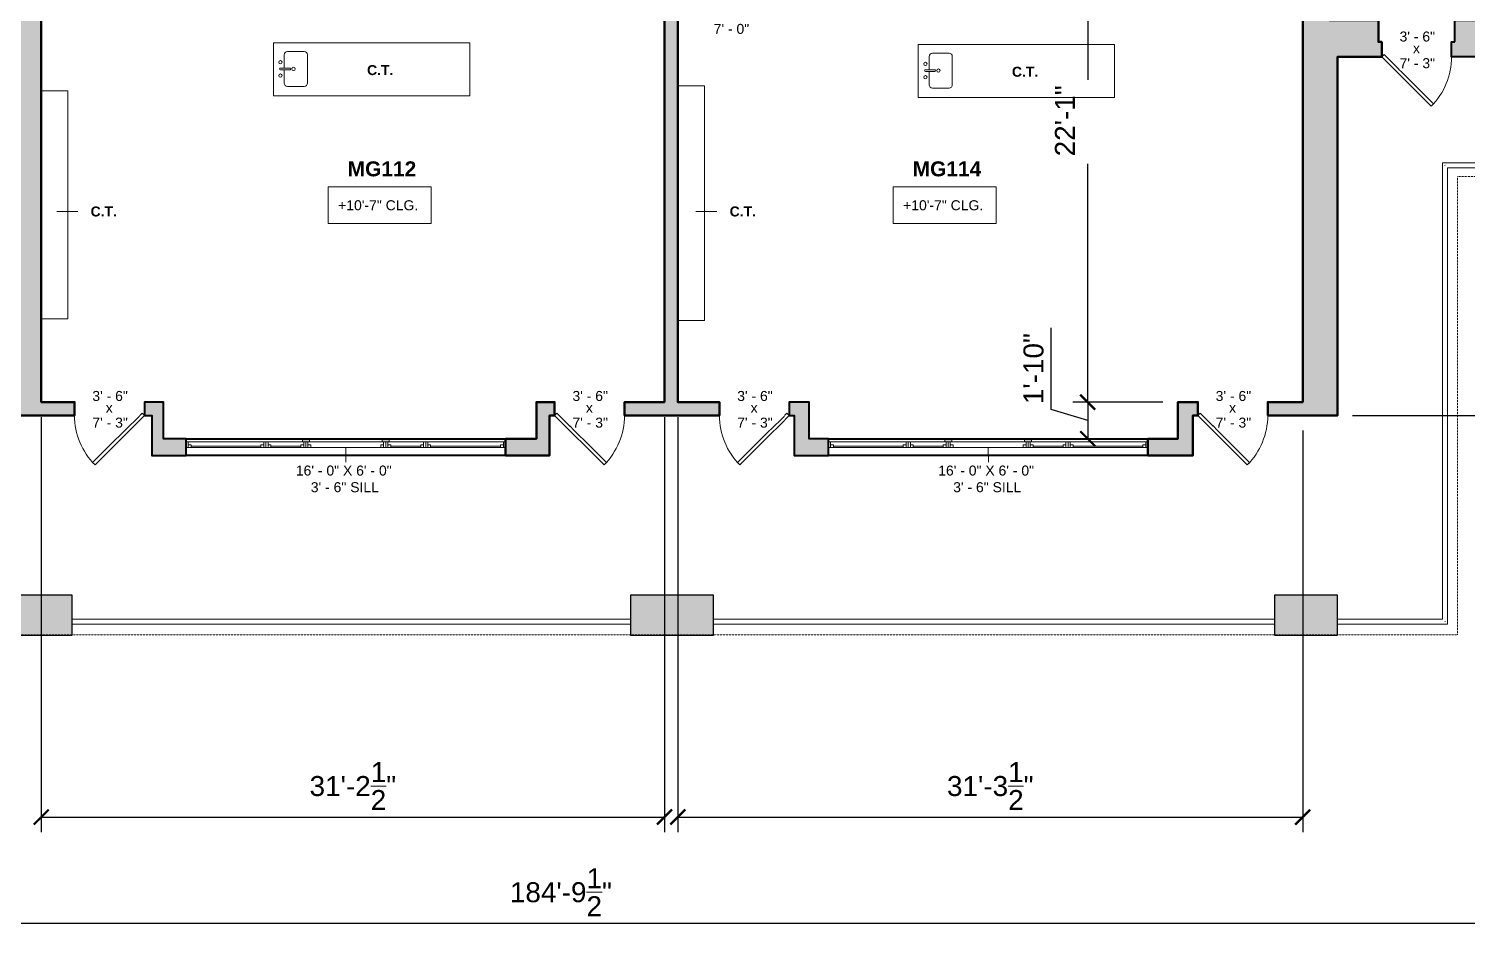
# Model space of a CAD drawing. Header units: inches. Extents: x -2078 to 106214, y -964 to 6385.
# Drawn here: x 14798 to 15662, y 3980 to 4526 of the extents above; entities that cross this region are included whole.
import ezdxf

# ---------------------------------------------------------------- set-up
doc = ezdxf.new("R2010")
doc.units = ezdxf.units.IN
doc.header["$MEASUREMENT"] = 0
doc.linetypes.add('HIDDEN2', pattern=[0.1875, 0.125, -0.0625])
for name, color, linetype, lineweight in [('A-ANNO', 2, 'Continuous', 5), ('A-ANNO-DIMS', 1, 'Continuous', 9), ('A-CASE', 4, 'Continuous', 9), ('A-COLS', 3, 'Continuous', 9), ('A-DETAIL-1', 4, 'Continuous', 40), ('A-DETL-THIN', 151, 'Continuous', 9), ('A-DOOR', 1, 'Continuous', 18), ('A-FIXT', 150, 'Continuous', 9), ('A-HIDDEN', 2, 'HIDDEN2', 18), ('A-RAILING', 4, 'Continuous', 9), ('A-WALL', 3, 'Continuous', 40), ('A-WINDOWS', 2, 'Continuous', 18)]:
    doc.layers.add(name, color=color, linetype=linetype, lineweight=lineweight)
doc.layers.add('A-HATCH', color=9, linetype='Continuous')
doc.styles.add('Arial_1', font='arial.ttf', dxfattribs={"height": 0.0625})
doc.styles.add('Arial_2', font='arial.ttf', dxfattribs={"height": 3})
doc.styles.add('Arial_B', font='arialbd.ttf', dxfattribs={"height": 4.5})
doc.styles.add('Arial_B_1', font='arialbd.ttf', dxfattribs={"height": 3})
doc.styles.add('Jay Cad', font='arial.ttf', dxfattribs={"height": 0.125})
doc.dimstyles.new('Jay Cad - DIMS', dxfattribs={"dimtxt": 0.125, "dimasz": 0.09375, "dimexe": 0.09375, "dimexo": 0.09375, "dimgap": 0.046875, "dimtad": 1, "dimdec": 1, "dimzin": 0, "dimdsep": 46, "dimlunit": 4, "dimtxsty": 'Jay Cad', "dimblk": 'ARCHTICK', "dimcen": 0.09, "dimclrd": 1, "dimclre": 1, "dimclrt": 256, "dimadec": 0, "dimazin": 0, "dimtfac": 1, "dimtdec": 1, "dimtofl": 0, "dimtmove": 1, "dimatfit": 3, "dimfxl": 1, "dimtolj": 1, "dimtzin": 0, "dimarcsym": 0})

# ---------------------------------------------------------------- blocks, each defined once
blk = doc.blocks.new('JC_DOOR_SINGLE PANEL - SINGLE DOOR-1460746-Munger Science Center _ Ahmanson Lecture Hall-2nd Floor')
at = {"layer": 'A-DOOR', "lineweight": 20}
for p, q in [((-8.7, 34.2), (-10.11, 32.78)), ((-10.11, 32.78), (19.59, 3.09)), ((21, 4.5), (-8.7, 34.2)), ((19.59, 3.09), (21, 4.5))]:
    blk.add_line(p, q, dxfattribs=at)
at = {"layer": 'A-DOOR', "lineweight": 9}
blk.add_arc((21, 4.5), 42, 135, 180, dxfattribs=at)
blk = doc.blocks.new('JC_DOOR_SINGLE PANEL - SINGLE DOOR-1467870-Munger Science Center _ Ahmanson Lecture Hall-2nd Floor')
at = {"layer": 'A-DOOR', "lineweight": 20}
for p, q in [((-8.7, 33.7), (-10.11, 32.28)), ((-10.11, 32.28), (19.59, 2.59)), ((21, 4), (-8.7, 33.7)), ((19.59, 2.59), (21, 4))]:
    blk.add_line(p, q, dxfattribs=at)
at = {"layer": 'A-DOOR', "lineweight": 9}
blk.add_arc((21, 4), 42, 135, 180, dxfattribs=at)
blk = doc.blocks.new('JC_DOOR_SINGLE PANEL - SINGLE DOOR-1467925-Munger Science Center _ Ahmanson Lecture Hall-2nd Floor')
at = {"layer": 'A-DOOR', "lineweight": 20}
for p, q in [((-10.11, -32.28), (19.59, -2.59)), ((21, -4), (-8.7, -33.7)), ((19.59, -2.59), (21, -4)), ((-8.7, -33.7), (-10.11, -32.28))]:
    blk.add_line(p, q, dxfattribs=at)
at = {"layer": 'A-DOOR', "lineweight": 9}
blk.add_arc((21, -4), 42, 180, 225, dxfattribs=at)
blk = doc.blocks.new('JC_OPENING - 36_ x 48_-1468142-Munger Science Center _ Ahmanson Lecture Hall-2nd Floor')
at = {"layer": 'A-WINDOWS'}
for p, q in [((-96.32, -5), (-96.32, 5)), ((-96.32, 5), (-26.44, 5)), ((-22.19, 5), (21.54, 5)), ((25.79, 5), (95.68, 5)), ((95.68, 5), (95.68, -5)), ((95.68, -5), (-96.32, -5))]:
    blk.add_line(p, q, dxfattribs=at)
blk = doc.blocks.new('JC_KITCHEN SINK - SINK-1531844-Munger Science Center _ Ahmanson Lecture Hall-2nd Floor')
at = {"layer": 'A-FIXT'}
for p, q in [((-9.87, 3.57), (-9.87, -6.39)), ((0.12, 5.57), (-7.87, 5.57)), ((0.12, 7.82), (0.12, 2.09)), ((1.12, 7.82), (1.12, 2.09)), ((9.1, 5.57), (1.12, 5.57)), ((11.1, -6.39), (11.1, 3.57)), ((-7.87, -8.39), (9.1, -8.39))]:
    blk.add_line(p, q, dxfattribs=at)
for centre, radius, start, end in [((-3.38, 7.82), 1, 360, 180), ((4.62, 7.82), 1, 360, 180), ((-7.87, 3.57), 2, 90, 180), ((-3.38, 7.82), 1, 180, 0), ((0.62, 0), 1, 360, 180), ((0.62, 0), 1, 180, 0), ((0.62, 7.82), 0.5, 360, 180), ((0.62, 2.09), 0.5, 180, 0), ((4.62, 7.82), 1, 180, 360), ((9.1, 3.57), 2, 360, 90), ((-7.87, -6.39), 2, 180, 270), ((9.1, -6.39), 2, 270, 0)]:
    blk.add_arc(centre, radius, start, end, dxfattribs=at)
blk = doc.blocks.new('Top Rail Type - Top Rail_Internal_-1577929-Munger Science Center _ Ahmanson Lecture Hall-2nd Floor')
at = {"layer": 'A-RAILING'}
for points in [[(1046.4, 132.51), (1046.37, 132.55), (1046.31, 132.61), (1046.25, 132.67), (1046.21, 132.7)], [(1046.4, -141.6), (1046.37, -141.57), (1046.31, -141.51), (1046.25, -141.45), (1046.22, -141.41)]]:
    blk.add_open_spline(points, degree=3, dxfattribs=at)
blk = doc.blocks.new('Top Rail Type - Top Rail_Internal_-V5-Munger Science Center _ Ahmanson Lecture Hall-2nd Floor')
at = {"layer": 'A-RAILING'}
for p, q in [((1044.81, 134.11), (1366, 134.11)), ((1044.81, -140.01), (1044.81, 134.11)), ((1047.81, 131.11), (1363, 131.11)), ((1047.81, -143.01), (1047.81, 131.11)), ((221.23, -140.01), (556.73, -140.01)), ((221.23, -143.01), (556.73, -143.01)), ((606.73, -140.01), (943.73, -140.01)), ((606.73, -143.01), (943.73, -143.01)), ((981.73, -140.01), (1044.81, -140.01)), ((981.73, -143.01), (1047.81, -143.01))]:
    blk.add_line(p, q, dxfattribs=at)
blk = doc.blocks.new('JC- existing door Tag_quad - JC- existing door Tag_quad-839775-Munger Science Center _ Ahmanson Lecture Hall-2nd Floor')
at = {"layer": 'A-ANNO', "insert": (-0.0234, 0.0378), "char_height": 0.0625, "width": 0.0505, "attachment_point": 1, "style": 'Arial_1', "bg_fill": 3, "box_fill_scale": 1.25, "bg_fill_color": 256, "bg_fill_true_color": 13158600, "bg_fill_transparency": 0}
blk.add_mtext('x', dxfattribs=at)
blk = doc.blocks.new('_ArchTick')
at = {"color": 0, "linetype": 'ByBlock', "const_width": 0.15}
blk.add_lwpolyline([(-0.5, -0.5), (0.5, 0.5)], dxfattribs=at)
blk = doc.blocks.new('*D3399')
at = {"layer": 'A-ANNO-DIMS', "color": 1, "lineweight": -2, "transparency": 16777216}
for p, q in [((15188.02, 4292.93), (15188.02, 4043.56)), ((15563.52, 4284.93), (15563.52, 4043.56)), ((15188.02, 4052.56), (15563.52, 4052.56))]:
    blk.add_line(p, q, dxfattribs=at)
at = {"layer": 'Defpoints', "color": 0, "transparency": 16777216}
for p in [(15188.02, 4301.93), (15563.52, 4293.93), (15563.52, 4052.56)]:
    blk.add_point(p, dxfattribs=at)
at = {"layer": 'A-ANNO-DIMS', "color": 1, "lineweight": -2, "transparency": 16777216, "xscale": 9, "yscale": 9, "zscale": 9, "rotation": 180}
blk.add_blockref('_ArchTick', (15188.02, 4052.56), dxfattribs=at)
at = {"layer": 'A-ANNO-DIMS', "color": 1, "lineweight": -2, "transparency": 16777216, "xscale": 9, "yscale": 9, "zscale": 9}
blk.add_blockref('_ArchTick', (15563.52, 4052.56), dxfattribs=at)
at = {"layer": 'A-ANNO-DIMS', "color": 2, "transparency": 16777216, "insert": (15375.77, 4071.22), "char_height": 12, "width": 1.4974, "attachment_point": 5, "style": 'Jay Cad'}
blk.add_mtext('\\A1;31\'-3{\\H1x;\\S1/2;}"', dxfattribs=at)
blk = doc.blocks.new('*D3400')
at = {"layer": 'A-ANNO-DIMS', "color": 1, "lineweight": -2, "transparency": 16777216}
for p, q in [((14805.52, 4292.93), (14805.52, 4043.56)), ((15180.02, 4292.93), (15180.02, 4043.56)), ((14805.52, 4052.56), (15180.02, 4052.56))]:
    blk.add_line(p, q, dxfattribs=at)
at = {"layer": 'Defpoints', "color": 0, "transparency": 16777216}
for p in [(14805.52, 4301.93), (15180.02, 4301.93), (15180.02, 4052.56)]:
    blk.add_point(p, dxfattribs=at)
at = {"layer": 'A-ANNO-DIMS', "color": 1, "lineweight": -2, "transparency": 16777216, "xscale": 9, "yscale": 9, "zscale": 9, "rotation": 180}
blk.add_blockref('_ArchTick', (14805.52, 4052.56), dxfattribs=at)
at = {"layer": 'A-ANNO-DIMS', "color": 1, "lineweight": -2, "transparency": 16777216, "xscale": 9, "yscale": 9, "zscale": 9}
blk.add_blockref('_ArchTick', (15180.02, 4052.56), dxfattribs=at)
at = {"layer": 'A-ANNO-DIMS', "color": 2, "transparency": 16777216, "insert": (14992.77, 4071.22), "char_height": 12, "width": 1.4974, "attachment_point": 5, "style": 'Jay Cad'}
blk.add_mtext('\\A1;31\'-2{\\H1x;\\S1/2;}"', dxfattribs=at)
blk = doc.blocks.new('*D3403')
at = {"layer": 'A-ANNO-DIMS', "color": 1, "lineweight": -2, "transparency": 16777216}
for p, q in [((16226.52, 4500.43), (16226.52, 3979.76)), ((14009.02, 4284.93), (14009.02, 3979.76)), ((14009.02, 3988.76), (16226.52, 3988.76))]:
    blk.add_line(p, q, dxfattribs=at)
at = {"layer": 'Defpoints', "color": 0, "transparency": 16777216}
for p in [(16226.52, 4509.43), (14009.02, 4293.93), (16226.52, 3988.76)]:
    blk.add_point(p, dxfattribs=at)
at = {"layer": 'A-ANNO-DIMS', "color": 1, "lineweight": -2, "transparency": 16777216, "xscale": 9, "yscale": 9, "zscale": 9, "rotation": 180}
blk.add_blockref('_ArchTick', (14009.02, 3988.76), dxfattribs=at)
at = {"layer": 'A-ANNO-DIMS', "color": 1, "lineweight": -2, "transparency": 16777216, "xscale": 9, "yscale": 9, "zscale": 9}
blk.add_blockref('_ArchTick', (16226.52, 3988.76), dxfattribs=at)
at = {"layer": 'A-ANNO-DIMS', "color": 2, "transparency": 16777216, "insert": (15117.77, 4007.41), "char_height": 12, "width": 1.6705, "attachment_point": 5, "style": 'Jay Cad'}
blk.add_mtext('\\A1;184\'-9{\\H1x;\\S1/2;}"', dxfattribs=at)
blk = doc.blocks.new('*D3407')
at = {"layer": 'A-ANNO-DIMS', "color": 1, "lineweight": -2, "transparency": 16777216}
for p, q in [((15979.79, 5048.93), (16404.34, 5048.93)), ((16395.34, 4293.93), (16395.34, 5048.93)), ((15593.52, 4293.93), (16404.34, 4293.93))]:
    blk.add_line(p, q, dxfattribs=at)
at = {"layer": 'Defpoints', "color": 0, "transparency": 16777216}
for p in [(15970.79, 5048.93), (16395.34, 5048.93), (15584.52, 4293.93)]:
    blk.add_point(p, dxfattribs=at)
at = {"layer": 'A-ANNO-DIMS', "color": 1, "lineweight": -2, "transparency": 16777216, "xscale": 9, "yscale": 9, "zscale": 9}
for p, rotation in [((16395.34, 5048.93), 90), ((16395.34, 4293.93), 270)]:
    blk.add_blockref('_ArchTick', p, dxfattribs=dict(at, rotation=rotation))
at = {"layer": 'A-ANNO-DIMS', "color": 2, "transparency": 16777216, "insert": (16384.71, 4671.43), "char_height": 12, "width": 1.1478, "attachment_point": 5, "rotation": 90, "style": 'Jay Cad'}
blk.add_mtext('\\A1;62\'-11"', dxfattribs=at)
blk = doc.blocks.new('*D3413')
at = {"layer": 'A-ANNO-DIMS', "color": 1, "lineweight": -2, "transparency": 16777216}
for p, q in [((15433.79, 4566.91), (15425.31, 4566.91)), ((15434.31, 4566.91), (15434.31, 4495.56)), ((15434.31, 4301.93), (15434.31, 4445.13)), ((15479.52, 4301.93), (15425.31, 4301.93))]:
    blk.add_line(p, q, dxfattribs=at)
at = {"layer": 'Defpoints', "color": 0, "transparency": 16777216}
for p in [(15442.79, 4566.91), (15434.31, 4301.93), (15488.52, 4301.93)]:
    blk.add_point(p, dxfattribs=at)
at = {"layer": 'A-ANNO-DIMS', "color": 1, "lineweight": -2, "transparency": 16777216, "xscale": 9, "yscale": 9, "zscale": 9}
for p, rotation in [((15434.31, 4566.91), 90), ((15434.31, 4301.93), 270)]:
    blk.add_blockref('_ArchTick', p, dxfattribs=dict(at, rotation=rotation))
at = {"layer": 'A-ANNO-DIMS', "color": 2, "transparency": 16777216, "insert": (15414.63, 4449.63), "char_height": 12, "width": 0.9747, "attachment_point": 1, "rotation": 90, "line_spacing_factor": 0.941778, "style": 'Jay Cad'}
blk.add_mtext('\\A1;22\'-1"', dxfattribs=at)
blk = doc.blocks.new('*D3414')
at = {"layer": 'A-ANNO-DIMS', "color": 1, "lineweight": -2, "transparency": 16777216}
for p, q in [((15412.43, 4297.49), (15412.43, 4346.59)), ((15434.31, 4290.93), (15412.43, 4297.49)), ((15479.52, 4301.93), (15425.31, 4301.93)), ((15434.31, 4301.93), (15434.31, 4279.93)), ((15433.79, 4279.93), (15425.31, 4279.93))]:
    blk.add_line(p, q, dxfattribs=at)
at = {"layer": 'Defpoints', "color": 0, "transparency": 16777216}
for p in [(15488.52, 4301.93), (15434.31, 4279.93), (15442.79, 4279.93)]:
    blk.add_point(p, dxfattribs=at)
at = {"layer": 'A-ANNO-DIMS', "color": 1, "lineweight": -2, "transparency": 16777216, "xscale": 9, "yscale": 9, "zscale": 9}
for p, rotation in [((15434.31, 4301.93), 90), ((15434.31, 4279.93), 270)]:
    blk.add_blockref('_ArchTick', p, dxfattribs=dict(at, rotation=rotation))
at = {"layer": 'A-ANNO-DIMS', "color": 2, "transparency": 16777216, "insert": (15401.81, 4322.04), "char_height": 12, "width": 0.9747, "attachment_point": 5, "rotation": 90, "style": 'Jay Cad'}
blk.add_mtext('\\A1;1\'-10"', dxfattribs=at)

msp = doc.modelspace()

# ---------------------------------------------------------------- hatches: boundary and pattern name
at = {"layer": 'A-DETAIL-1'}
h = msp.add_hatch(color=250, dxfattribs=at)
h.paths.add_polyline_path([(14966.658, 4278.077), (14966.658, 4279.93), (14962.408, 4279.93), (14962.408, 4278.077)])
h.paths.add_polyline_path([(15010.388, 4278.077), (15014.638, 4278.077), (15014.638, 4279.93), (15010.388, 4279.93)])
h = msp.add_hatch(color=250, dxfattribs=at)
h.paths.add_polyline_path([(15396.388, 4278.077), (15400.638, 4278.077), (15400.638, 4279.93), (15396.388, 4279.93)])
h.paths.add_polyline_path([(15352.658, 4278.077), (15352.658, 4279.93), (15348.408, 4279.93), (15348.408, 4278.077)])
at = {"layer": 'A-HATCH'}
h = msp.add_hatch(color=256, dxfattribs=at)
h.dxf.hatch_style = 1
h.paths.add_polyline_path([(14048.023, 4185.93), (14010.023, 4185.93), (14010.023, 4162.156), (14048.023, 4162.156)])
h.paths.add_polyline_path([(14435.023, 4185.93), (14385.023, 4185.93), (14385.023, 4162.156), (14435.023, 4162.156)])
h.paths.add_polyline_path([(14824.023, 4185.93), (14774.023, 4185.93), (14774.023, 4162.156), (14824.023, 4162.156)])
h.paths.add_polyline_path([(15209.523, 4185.93), (15159.523, 4185.93), (15159.523, 4162.156), (15209.523, 4162.156)])
h.paths.add_polyline_path([(15584.523, 4185.93), (15546.523, 4185.93), (15546.523, 4162.156), (15584.523, 4162.156)])

# ---------------------------------------------------------------- linework, layer by layer
at = {"layer": 'A-ANNO'}
for p, q in [((14814.856, 4416.512), (14827.498, 4416.512)), ((15198.856, 4416.512), (15211.498, 4416.512)), ((14988.523, 4274.93), (14988.619, 4265.805)), ((15374.523, 4274.93), (15374.619, 4265.805))]:
    msp.add_line(p, q, dxfattribs=at)
at = {"layer": 'A-CASE'}
for p, q in [((14945.023, 4517.905), (15063.023, 4517.905)), ((14945.023, 4485.905), (14945.023, 4517.905)), ((15063.023, 4517.905), (15063.023, 4485.905)), ((15332.523, 4516.905), (15450.523, 4516.905)), ((15332.523, 4484.905), (15332.523, 4516.905)), ((15450.523, 4516.905), (15450.523, 4484.905)), ((14821.523, 4488.93), (14805.523, 4488.93)), ((14821.523, 4488.93), (14821.523, 4351.93)), ((15204.023, 4491.93), (15188.023, 4491.93)), ((15204.023, 4491.93), (15204.023, 4350.93)), ((15063.023, 4485.905), (14945.023, 4485.905)), ((15450.523, 4484.905), (15332.523, 4484.905)), ((14821.523, 4351.93), (14805.523, 4351.93)), ((15204.023, 4350.93), (15188.023, 4350.93))]:
    msp.add_line(p, q, dxfattribs=at)
at = {"layer": 'A-COLS', "lineweight": 30}
for p, q in [((14824.023, 4185.93), (14774.023, 4185.93)), ((14824.023, 4161.93), (14824.023, 4185.93)), ((15209.523, 4185.93), (15159.523, 4185.93)), ((15159.523, 4185.93), (15159.523, 4161.93)), ((15209.523, 4161.93), (15209.523, 4185.93)), ((15584.523, 4185.93), (15546.523, 4185.93)), ((15546.523, 4185.93), (15546.523, 4161.93)), ((15584.523, 4161.93), (15584.523, 4185.93)), ((14774.023, 4161.93), (14824.023, 4161.93)), ((15159.523, 4161.93), (15209.523, 4161.93)), ((15546.523, 4161.93), (15584.523, 4161.93))]:
    msp.add_line(p, q, dxfattribs=at)
at = {"layer": 'A-DETL-THIN'}
for p, q in [((14966.658, 4279.93), (14962.408, 4279.93)), ((14962.408, 4279.93), (14962.408, 4278.077)), ((14966.658, 4278.077), (14966.658, 4279.93)), ((15014.638, 4279.93), (15010.388, 4279.93)), ((15010.388, 4279.93), (15010.388, 4278.077)), ((15014.638, 4278.077), (15014.638, 4279.93)), ((15352.658, 4279.93), (15348.408, 4279.93)), ((15348.408, 4279.93), (15348.408, 4278.077)), ((15352.658, 4278.077), (15352.658, 4279.93)), ((15400.638, 4279.93), (15396.388, 4279.93)), ((15396.388, 4279.93), (15396.388, 4278.077)), ((15400.638, 4278.077), (15400.638, 4279.93)), ((14962.408, 4278.077), (14966.658, 4278.077)), ((15010.388, 4278.077), (15014.638, 4278.077)), ((15348.408, 4278.077), (15352.658, 4278.077)), ((15396.388, 4278.077), (15400.638, 4278.077))]:
    msp.add_line(p, q, dxfattribs=at)
at = {"layer": 'A-WALL'}
for p, q in [((14892.523, 4279.93), (15084.523, 4279.93)), ((15278.523, 4279.93), (15470.523, 4279.93)), ((15084.523, 4269.93), (14892.523, 4269.93)), ((15470.523, 4269.93), (15278.523, 4269.93))]:
    msp.add_line(p, q, dxfattribs=at)
at = {"layer": 'A-WALL', "lineweight": 50}
for points in [[(15084.523, 4279.93), (15084.523, 4269.93), (15111.023, 4269.93), (15111.023, 4293.93), (15114.023, 4293.93), (15114.023, 4301.93), (15103.023, 4301.93), (15103.023, 4279.93)], [(15470.523, 4269.93), (15497.523, 4269.93), (15497.523, 4293.93), (15500.523, 4293.93), (15500.523, 4301.93), (15488.523, 4301.93), (15488.523, 4279.93), (15470.523, 4279.93)]]:
    msp.add_lwpolyline(points, close=True, dxfattribs=at)
at = {"layer": 'A-WINDOWS', "lineweight": 9}
for p, q in [((14892.523, 4278.077), (14893.773, 4278.077)), ((14892.523, 4278.077), (14892.523, 4274.577)), ((14892.523, 4274.577), (14893.773, 4274.577)), ((14893.773, 4278.077), (14893.773, 4274.577)), ((14893.773, 4278.077), (14939.28, 4278.077)), ((14893.773, 4276.327), (14895.523, 4276.327)), ((14895.523, 4274.577), (14893.773, 4274.577)), ((14895.523, 4276.327), (14895.523, 4274.577)), ((14937.53, 4275.452), (14895.523, 4275.452)), ((14895.523, 4274.577), (14937.53, 4274.577)), ((14939.28, 4276.327), (14937.53, 4276.327)), ((14937.53, 4276.327), (14937.53, 4274.577)), ((14937.53, 4274.577), (14939.28, 4274.577)), ((14939.28, 4278.077), (14940.53, 4278.077)), ((14939.28, 4278.077), (14939.28, 4274.577)), ((14939.28, 4274.577), (14940.53, 4274.577)), ((14940.53, 4278.077), (14940.53, 4274.577)), ((14940.53, 4278.077), (14941.78, 4278.077)), ((14940.53, 4278.077), (14940.53, 4274.577)), ((14940.53, 4274.577), (14941.78, 4274.577)), ((14941.78, 4278.077), (14941.78, 4274.577)), ((14941.78, 4278.077), (14962.408, 4278.077)), ((14941.78, 4276.327), (14943.53, 4276.327)), ((14943.53, 4274.577), (14941.78, 4274.577)), ((14943.53, 4276.327), (14943.53, 4274.577)), ((14961.533, 4275.452), (14943.53, 4275.452)), ((14943.53, 4274.577), (14961.533, 4274.577)), ((14963.283, 4276.327), (14961.533, 4276.327)), ((14961.533, 4276.327), (14961.533, 4274.577)), ((14961.533, 4274.577), (14963.283, 4274.577)), ((14963.283, 4278.077), (14963.283, 4274.577)), ((14963.283, 4274.577), (14964.533, 4274.577)), ((14964.533, 4278.077), (14964.533, 4274.577)), ((15012.513, 4274.577), (14964.533, 4274.577)), ((14965.783, 4278.077), (14965.783, 4274.577)), ((14965.783, 4276.327), (14967.533, 4276.327)), ((14966.658, 4278.077), (15010.388, 4278.077)), ((14967.533, 4276.327), (14967.533, 4274.577)), ((15011.263, 4276.327), (15009.513, 4276.327)), ((15009.513, 4276.327), (15009.513, 4274.577)), ((15011.263, 4278.077), (15011.263, 4274.577)), ((15012.513, 4278.077), (15012.513, 4274.577)), ((15012.513, 4278.077), (15012.513, 4274.577)), ((15012.513, 4274.577), (15013.763, 4274.577)), ((15013.763, 4278.077), (15013.763, 4274.577)), ((15013.763, 4276.327), (15015.513, 4276.327)), ((15015.513, 4274.577), (15013.763, 4274.577)), ((15014.638, 4278.077), (15035.267, 4278.077)), ((15015.513, 4276.327), (15015.513, 4274.577)), ((15033.517, 4275.452), (15015.513, 4275.452)), ((15015.513, 4274.577), (15033.517, 4274.577)), ((15035.267, 4276.327), (15033.517, 4276.327)), ((15033.517, 4276.327), (15033.517, 4274.577)), ((15033.517, 4274.577), (15035.267, 4274.577)), ((15035.267, 4278.077), (15036.517, 4278.077)), ((15035.267, 4278.077), (15035.267, 4274.577)), ((15035.267, 4274.577), (15036.517, 4274.577)), ((15036.517, 4278.077), (15037.767, 4278.077)), ((15036.517, 4278.077), (15036.517, 4274.577)), ((15036.517, 4278.077), (15036.517, 4274.577)), ((15036.517, 4274.577), (15037.767, 4274.577)), ((15037.767, 4278.077), (15037.767, 4274.577)), ((15037.767, 4278.077), (15083.273, 4278.077)), ((15037.767, 4276.327), (15039.517, 4276.327)), ((15039.517, 4274.577), (15037.767, 4274.577)), ((15039.517, 4276.327), (15039.517, 4274.577)), ((15081.523, 4275.452), (15039.517, 4275.452)), ((15039.517, 4274.577), (15081.523, 4274.577)), ((15083.273, 4276.327), (15081.523, 4276.327)), ((15081.523, 4276.327), (15081.523, 4274.577)), ((15081.523, 4274.577), (15083.273, 4274.577)), ((15083.273, 4278.077), (15084.523, 4278.077)), ((15083.273, 4278.077), (15083.273, 4274.577)), ((15083.273, 4274.577), (15084.523, 4274.577)), ((15084.523, 4278.077), (15084.523, 4274.577)), ((15278.523, 4278.077), (15279.773, 4278.077)), ((15278.523, 4278.077), (15278.523, 4274.577)), ((15278.523, 4274.577), (15279.773, 4274.577)), ((15279.773, 4278.077), (15279.773, 4274.577)), ((15279.773, 4278.077), (15325.28, 4278.077)), ((15279.773, 4276.327), (15281.523, 4276.327)), ((15281.523, 4274.577), (15279.773, 4274.577)), ((15281.523, 4276.327), (15281.523, 4274.577)), ((15323.53, 4275.452), (15281.523, 4275.452)), ((15281.523, 4274.577), (15323.53, 4274.577)), ((15325.28, 4276.327), (15323.53, 4276.327)), ((15323.53, 4276.327), (15323.53, 4274.577)), ((15323.53, 4274.577), (15325.28, 4274.577)), ((15325.28, 4278.077), (15326.53, 4278.077)), ((15325.28, 4278.077), (15325.28, 4274.577)), ((15325.28, 4274.577), (15326.53, 4274.577)), ((15326.53, 4278.077), (15326.53, 4274.577)), ((15326.53, 4278.077), (15327.78, 4278.077)), ((15326.53, 4278.077), (15326.53, 4274.577)), ((15326.53, 4274.577), (15327.78, 4274.577)), ((15327.78, 4278.077), (15327.78, 4274.577)), ((15327.78, 4278.077), (15348.408, 4278.077)), ((15327.78, 4276.327), (15329.53, 4276.327)), ((15329.53, 4274.577), (15327.78, 4274.577)), ((15329.53, 4276.327), (15329.53, 4274.577)), ((15347.533, 4275.452), (15329.53, 4275.452)), ((15329.53, 4274.577), (15347.533, 4274.577)), ((15349.283, 4276.327), (15347.533, 4276.327)), ((15347.533, 4276.327), (15347.533, 4274.577)), ((15347.533, 4274.577), (15349.283, 4274.577)), ((15349.283, 4278.077), (15349.283, 4274.577)), ((15349.283, 4274.577), (15350.533, 4274.577)), ((15350.533, 4278.077), (15350.533, 4274.577)), ((15398.513, 4274.577), (15350.533, 4274.577)), ((15351.783, 4278.077), (15351.783, 4274.577)), ((15351.783, 4276.327), (15353.533, 4276.327)), ((15352.658, 4278.077), (15396.388, 4278.077)), ((15353.533, 4276.327), (15353.533, 4274.577)), ((15397.263, 4276.327), (15395.513, 4276.327)), ((15395.513, 4276.327), (15395.513, 4274.577)), ((15397.263, 4278.077), (15397.263, 4274.577)), ((15398.513, 4278.077), (15398.513, 4274.577)), ((15398.513, 4278.077), (15398.513, 4274.577)), ((15398.513, 4274.577), (15399.763, 4274.577)), ((15399.763, 4278.077), (15399.763, 4274.577)), ((15399.763, 4276.327), (15401.513, 4276.327)), ((15401.513, 4274.577), (15399.763, 4274.577)), ((15400.638, 4278.077), (15421.267, 4278.077)), ((15401.513, 4276.327), (15401.513, 4274.577)), ((15419.517, 4275.452), (15401.513, 4275.452)), ((15401.513, 4274.577), (15419.517, 4274.577)), ((15421.267, 4276.327), (15419.517, 4276.327)), ((15419.517, 4276.327), (15419.517, 4274.577)), ((15419.517, 4274.577), (15421.267, 4274.577)), ((15421.267, 4278.077), (15422.517, 4278.077)), ((15421.267, 4278.077), (15421.267, 4274.577)), ((15421.267, 4274.577), (15422.517, 4274.577)), ((15422.517, 4278.077), (15423.767, 4278.077)), ((15422.517, 4278.077), (15422.517, 4274.577)), ((15422.517, 4278.077), (15422.517, 4274.577)), ((15422.517, 4274.577), (15423.767, 4274.577)), ((15423.767, 4278.077), (15423.767, 4274.577)), ((15423.767, 4278.077), (15469.273, 4278.077)), ((15423.767, 4276.327), (15425.517, 4276.327)), ((15425.517, 4274.577), (15423.767, 4274.577)), ((15425.517, 4276.327), (15425.517, 4274.577)), ((15467.523, 4275.452), (15425.517, 4275.452)), ((15425.517, 4274.577), (15467.523, 4274.577)), ((15469.273, 4276.327), (15467.523, 4276.327)), ((15467.523, 4276.327), (15467.523, 4274.577)), ((15467.523, 4274.577), (15469.273, 4274.577)), ((15469.273, 4278.077), (15470.523, 4278.077)), ((15469.273, 4278.077), (15469.273, 4274.577)), ((15469.273, 4274.577), (15470.523, 4274.577)), ((15470.523, 4278.077), (15470.523, 4274.577))]:
    msp.add_line(p, q, dxfattribs=at)

# ---------------------------------------------------------------- block references
at = {"layer": 'A-FIXT', "rotation": 90.00000000000004}
for p in [(14957.095, 4501.555), (15344.595, 4500.555)]:
    msp.add_blockref('JC_KITCHEN SINK - SINK-1531844-Munger Science Center _ Ahmanson Lecture Hall-2nd Floor', p, dxfattribs=at)
at = {"layer": 'A-WINDOWS'}
for p in [(14988.846, 4274.93), (15374.846, 4274.93)]:
    msp.add_blockref('JC_OPENING - 36_ x 48_-1468142-Munger Science Center _ Ahmanson Lecture Hall-2nd Floor', p, dxfattribs=at)

# ---------------------------------------------------------------- texts
at = {"layer": 'A-ANNO', "char_height": 6, "width": 26.967, "attachment_point": 1, "style": 'Arial_2', "bg_fill": 3, "box_fill_scale": 1.25, "bg_fill_color": 256, "bg_fill_true_color": 13158600, "bg_fill_transparency": 0}
for s, insert in [('3\' - 6"', (15621.714, 4524.636)), ('7\' - 3"', (15621.714, 4508.613))]:
    msp.add_mtext(s, dxfattribs=dict(at, insert=insert))
at = {"layer": 'A-ANNO', "attachment_point": 1}
for s, insert, char_height, width, style in [('C.T.', (15001.296, 4504.464), 6, 19.998, 'Arial_B'), ('C.T.', (15388.796, 4503.464), 6, 19.998, 'Arial_B'), ('MG112', (14989.644, 4446.619), 9, 121.503, 'Arial_B_1'), ('MG114', (15329.144, 4446.619), 9, 121.503, 'Arial_B_1'), ('C.T.', (14835.178, 4419.512), 6, 19.998, 'Arial_B'), ('C.T.', (15219.178, 4419.512), 6, 19.998, 'Arial_B'), ('16\' - 0" X 6\' - 0"', (14958.496, 4263.805), 6, 72.72, 'Arial_2'), ('16\' - 0" X 6\' - 0"', (15344.496, 4263.805), 6, 72.72, 'Arial_2'), ('3\' - 6" SILL', (14967.496, 4253.805), 6, 51.207, 'Arial_2'), ('3\' - 6" SILL', (15353.496, 4253.805), 6, 51.207, 'Arial_2')]:
    msp.add_mtext(s, dxfattribs=dict(at, insert=insert, char_height=char_height, width=width, style=style))

# ---------------------------------------------------------------- dimensions: what is measured, and where the dimension line sits
at = {"layer": 'A-ANNO-DIMS'}
dim = msp.add_linear_dim(base=(15434.31, 4301.93), p1=(15442.795, 4566.905), p2=(15488.523, 4301.93), angle=90, dimstyle='Jay Cad - DIMS', override={"dimclrt": 2}, dxfattribs=at)
dim.commit()
dim.dimension.update_dxf_attribs({"geometry": '*D3413', "text_midpoint": (15422.626, 4470.343), "dimtype": 160, "text_rotation": 90})
dim = msp.add_linear_dim(base=(15434.31, 4279.93), p1=(15488.523, 4301.93), p2=(15442.795, 4279.93), angle=90, dimstyle='Jay Cad - DIMS', override={"dimclrt": 2}, dxfattribs=at)
dim.commit()
dim.dimension.update_dxf_attribs({"geometry": '*D3414', "text_midpoint": (15401.806, 4301.993)})

# ---------------------------------------------------------------- next in the draw order: hatches: boundary and pattern name
at = {"layer": 'A-HATCH'}
h = msp.add_hatch(color=256, dxfattribs=at)
h.dxf.hatch_style = 1
h.paths.add_polyline_path([(14030.023, 4907.93), (14036.023, 4907.93), (14036.023, 4915.93), (14022.023, 4915.93), (14022.023, 4863.93), (13923.843, 4863.93), (13899.881, 4843.824), (13898.62, 4845.327), (13892.492, 4840.184), (13909.265, 4820.195), (13909.265, 4793.433), (13921.478, 4793.433), (13921.478, 4835.433), (13923.103, 4835.433), (13923.103, 4799.433), (13923.103, 4793.433), (13925.291, 4793.433), (13925.291, 4857.312), (14009.023, 4857.312), (14009.023, 4745.306), (13925.291, 4745.306), (13925.291, 4750.433), (13919.291, 4750.433), (13919.291, 4751.433), (13909.546, 4751.433), (13909.546, 4730.033), (13930.277, 4722.488), (13934.003, 4732.725), (13962.238, 4722.448), (13958.512, 4712.211), (13981.453, 4703.861), (13971.766, 4691.757), (13990.46, 4676.797), (14004.818, 4694.738), (14009.023, 4694.738), (14009.023, 4293.93), (14052.023, 4293.93), (14052.023, 4301.93), (14030.023, 4301.93), (14030.023, 4569.405), (14055.023, 4569.405), (14055.023, 4601.905), (14030.023, 4601.905)])
h.paths.add_polyline_path([(14365.023, 4915.93), (14072.023, 4915.93), (14072.023, 4907.93), (14365.023, 4907.93)])
h.paths.add_polyline_path([(14415.023, 4907.93), (14444.023, 4907.93), (14444.023, 4915.93), (14414.023, 4915.93), (14414.023, 4938.93), (14407.023, 4938.93), (14407.023, 4915.93), (14401.023, 4915.93), (14401.023, 4907.93), (14407.023, 4907.93), (14407.023, 4301.93), (14382.523, 4301.93), (14382.523, 4293.93), (14439.023, 4293.93), (14439.023, 4301.93), (14415.023, 4301.93), (14415.023, 4566.905), (14445.023, 4566.905), (14445.023, 4573.905), (14440.023, 4573.905), (14440.023, 4600.905), (14415.023, 4600.905)])
h.paths.add_polyline_path([(14119.023, 4279.93), (14104.023, 4279.93), (14104.023, 4301.93), (14094.023, 4301.93), (14094.023, 4293.93), (14096.023, 4293.93), (14096.023, 4269.93), (14119.023, 4269.93)])
h.paths.add_polyline_path([(14337.023, 4293.93), (14340.523, 4293.93), (14340.523, 4301.93), (14328.023, 4301.93), (14328.023, 4279.93), (14311.023, 4279.93), (14311.023, 4269.93), (14337.023, 4269.93)])
h.paths.add_polyline_path([(14507.523, 4279.93), (14492.023, 4279.93), (14492.023, 4301.93), (14481.023, 4301.93), (14481.023, 4293.93), (14483.023, 4293.93), (14483.023, 4269.93), (14507.523, 4269.93)])
h.paths.add_polyline_path([(14724.523, 4293.93), (14727.523, 4293.93), (14727.523, 4301.93), (14715.523, 4301.93), (14715.523, 4279.93), (14699.523, 4279.93), (14699.523, 4269.93), (14724.523, 4269.93)])
h.paths.add_polyline_path([(14825.523, 4301.93), (14805.523, 4301.93), (14805.523, 4566.905), (14835.523, 4566.905), (14835.523, 4573.905), (14830.523, 4573.905), (14830.523, 4600.905), (14805.523, 4600.905), (14805.523, 4907.93), (14830.523, 4907.93), (14830.523, 4915.93), (14784.523, 4915.93), (14784.523, 4907.93), (14790.523, 4907.93), (14790.523, 4573.905), (14783.523, 4573.905), (14783.523, 4566.905), (14790.523, 4566.905), (14790.523, 4301.93), (14769.523, 4301.93), (14769.523, 4293.93), (14825.523, 4293.93)])
h.paths.add_polyline_path([(14892.523, 4279.93), (14879.023, 4279.93), (14879.023, 4301.93), (14867.523, 4301.93), (14867.523, 4293.93), (14872.023, 4293.93), (14872.023, 4269.93), (14892.523, 4269.93)])
h.paths.add_polyline_path([(15111.023, 4293.93), (15114.023, 4293.93), (15114.023, 4301.93), (15103.023, 4301.93), (15103.023, 4279.93), (15084.523, 4279.93), (15084.523, 4269.93), (15111.023, 4269.93)])
h.paths.add_polyline_path([(15213.023, 4301.93), (15188.023, 4301.93), (15188.023, 4566.905), (15217.023, 4566.905), (15217.023, 4573.905), (15213.023, 4573.905), (15213.023, 4601.905), (15188.023, 4601.905), (15188.023, 4907.93), (15218.023, 4907.93), (15218.023, 4915.93), (15174.023, 4915.93), (15174.023, 4907.93), (15180.023, 4907.93), (15180.023, 4573.905), (15174.023, 4573.905), (15174.023, 4566.905), (15180.023, 4566.905), (15180.023, 4301.93), (15156.023, 4301.93), (15156.023, 4293.93), (15213.023, 4293.93)])
h.paths.add_polyline_path([(15278.523, 4279.93), (15267.023, 4279.93), (15267.023, 4301.93), (15255.023, 4301.93), (15255.023, 4293.93), (15258.023, 4293.93), (15258.023, 4269.93), (15278.523, 4269.93)])
h.paths.add_polyline_path([(15497.523, 4293.93), (15500.523, 4293.93), (15500.523, 4301.93), (15488.523, 4301.93), (15488.523, 4279.93), (15470.523, 4279.93), (15470.523, 4269.93), (15497.523, 4269.93)])
h.paths.add_polyline_path([(15584.523, 4509.43), (15611.023, 4509.43), (15611.023, 4518.43), (15609.023, 4518.43), (15609.023, 4531.43), (15579.523, 4531.43), (15579.523, 4907.93), (15584.523, 4907.93), (15584.523, 4915.93), (15557.523, 4915.93), (15557.523, 4907.93), (15563.523, 4907.93), (15563.523, 4573.905), (15557.023, 4573.905), (15557.023, 4566.905), (15563.523, 4566.905), (15563.523, 4301.93), (15542.523, 4301.93), (15542.523, 4293.93), (15584.523, 4293.93)])
h.paths.add_polyline_path([(15521.523, 4915.93), (15254.023, 4915.93), (15254.023, 4907.93), (15521.523, 4907.93)])
h.paths.add_polyline_path([(15138.023, 4915.93), (14866.523, 4915.93), (14866.523, 4907.93), (15138.023, 4907.93)])
h.paths.add_polyline_path([(14748.523, 4915.93), (14480.023, 4915.93), (14480.023, 4907.93), (14748.523, 4907.93)])
h.paths.add_polyline_path([(15680.408, 4531.43), (15655.023, 4531.43), (15655.023, 4518.43), (15653.023, 4518.43), (15653.023, 4509.43), (15680.408, 4509.43)])
h.paths.add_polyline_path([(15752.408, 4531.43), (15728.408, 4531.43), (15728.408, 4509.43), (15752.408, 4509.43)])
h.paths.add_polyline_path([(15824.158, 4531.43), (15800.408, 4531.43), (15800.408, 4509.43), (15824.158, 4509.43)])
h.paths.add_polyline_path([(15968.523, 4531.43), (15918.107, 4531.43), (15918.107, 4562.43), (15911.107, 4562.43), (15911.107, 4555.43), (15874.107, 4555.43), (15874.107, 4531.43), (15872.158, 4531.43), (15872.158, 4509.43), (15970.523, 4509.43), (15970.523, 4518.43), (15968.523, 4518.43)])
h.paths.add_polyline_path([(16136.773, 4531.43), (16014.523, 4531.43), (16014.523, 4518.43), (16012.523, 4518.43), (16012.523, 4509.43), (16136.773, 4509.43)])
h.paths.add_polyline_path([(16226.523, 4555.18), (16204.523, 4555.18), (16204.523, 4531.43), (16182.773, 4531.43), (16182.773, 4509.43), (16226.523, 4509.43)])
h.paths.add_polyline_path([(16226.523, 4623.93), (16218.523, 4623.93), (16218.523, 4622.43), (16204.523, 4622.43), (16204.523, 4601.18), (16226.523, 4601.18)])
h.paths.add_polyline_path([(16246.986, 4694.93), (16218.523, 4694.93), (16218.523, 4669.93), (16242.709, 4669.93, 0.028874)])
h.paths.add_polyline_path([(16242.709, 4768.93), (16218.523, 4768.93), (16218.523, 4740.93), (16247.301, 4740.93, 0.0323085)])
h.paths.add_polyline_path([(16226.523, 4839.93), (16204.523, 4839.93), (16204.523, 4816.93), (16218.523, 4816.93), (16218.523, 4814.93), (16226.523, 4814.93)])
h.paths.add_polyline_path([(16226.523, 4929.93), (16182.273, 4929.93), (16182.273, 4907.93), (16204.523, 4907.93), (16204.523, 4885.93), (16226.523, 4885.93)])
h.paths.add_polyline_path([(16136.273, 4929.93), (16015.023, 4929.93), (16015.023, 4919.93), (16017.523, 4919.93), (16017.523, 4907.93), (16136.273, 4907.93)])
h.paths.add_polyline_path([(15970.79, 4965.93), (15933.791, 4965.93), (15933.791, 4972.93), (15925.791, 4972.93), (15925.791, 4915.93), (15620.523, 4915.93), (15620.523, 4907.93), (15911.107, 4907.93), (15911.107, 4901.93), (15918.107, 4901.93), (15918.107, 4907.93), (15970.523, 4907.93), (15970.523, 4919.93), (15973.023, 4919.93), (15973.023, 4929.93), (15970.79, 4929.93)])
h.paths.add_polyline_path([(15970.791, 5048.93), (15861.023, 5048.93), (15861.023, 5033.93), (15925.791, 5033.93), (15925.791, 5008.93), (15933.791, 5008.93), (15933.791, 5033.93), (15970.791, 5033.93)])
h.paths.add_polyline_path([(15813.023, 5048.93), (15789.023, 5048.93), (15789.023, 5033.93), (15813.023, 5033.93)])
h.paths.add_polyline_path([(15741.023, 5048.93), (15717.023, 5048.93), (15717.023, 5033.93), (15741.023, 5033.93)])
h.paths.add_polyline_path([(15590.317, 4897.337), (15614.665, 4897.337), (15614.665, 4909.701), (15590.317, 4909.701)], flags=9)
h.paths.add_polyline_path([(15590.362, 4913.359), (15614.71, 4913.359), (15614.71, 4925.724), (15590.362, 4925.724)], flags=9)

# ---------------------------------------------------------------- next in the draw order: linework, layer by layer
at = {"layer": 'A-WALL'}
msp.add_lwpolyline([(15655.023, 4518.43), (15655.023, 4531.43), (15680.408, 4531.43), (15680.408, 4509.43), (15653.023, 4509.43), (15653.023, 4518.43)], close=True, dxfattribs=at)

# ---------------------------------------------------------------- next in the draw order: block references
at = {"layer": 'A-DOOR', "rotation": 180}
msp.add_blockref('JC_DOOR_SINGLE PANEL - SINGLE DOOR-1460746-Munger Science Center _ Ahmanson Lecture Hall-2nd Floor', (15632.023, 4513.93), dxfattribs=at)

# ---------------------------------------------------------------- next in the draw order: block references
at = {"layer": 'A-ANNO', "xscale": 96, "yscale": 96, "zscale": 96}
msp.add_blockref('JC- existing door Tag_quad - JC- existing door Tag_quad-839775-Munger Science Center _ Ahmanson Lecture Hall-2nd Floor', (15632.023, 4513.93), dxfattribs=at)

# ---------------------------------------------------------------- next in the draw order: texts
at = {"layer": 'A-ANNO', "char_height": 6, "attachment_point": 1, "style": 'Arial_2', "bg_fill": 3, "box_fill_scale": 1.25, "bg_fill_color": 256, "bg_fill_true_color": 13158600, "bg_fill_transparency": 0}
for s, insert, width in [('7\' - 0"', (15209.579, 4529.217), 26.967), ('+10\'-7" CLG.', (14983.915, 4423.239), 60.297), ('+10\'-7" CLG.', (15323.415, 4423.239), 60.297), ('3\' - 6"', (14836.214, 4308.636), 26.967), ('3\' - 6"', (15124.714, 4308.636), 26.967), ('3\' - 6"', (15223.714, 4308.636), 26.967), ('3\' - 6"', (15511.214, 4308.636), 26.967), ('7\' - 3"', (14836.214, 4292.613), 26.967), ('7\' - 3"', (15124.714, 4292.613), 26.967), ('7\' - 3"', (15223.714, 4292.613), 26.967), ('7\' - 3"', (15511.214, 4292.613), 26.967)]:
    msp.add_mtext(s, dxfattribs=dict(at, insert=insert, width=width))

# ---------------------------------------------------------------- next in the draw order: linework, layer by layer
at = {"layer": 'A-ANNO', "flags": 128}
for points in [[(14977.915, 4431.239), (15039.918, 4431.239), (15039.918, 4409.223), (14977.915, 4409.223)], [(15317.415, 4431.239), (15379.418, 4431.239), (15379.418, 4409.223), (15317.415, 4409.223)]]:
    msp.add_lwpolyline(points, close=True, dxfattribs=at)
at = {"layer": 'A-WALL', "lineweight": 50}
for points in [[(14830.523, 4573.905), (14830.523, 4600.905), (14805.523, 4600.905), (14805.523, 4907.93), (14830.523, 4907.93), (14830.523, 4915.93), (14784.523, 4915.93), (14784.523, 4907.93), (14790.523, 4907.93), (14790.523, 4573.905), (14783.523, 4573.905), (14783.523, 4566.905), (14790.523, 4566.905), (14790.523, 4301.93), (14769.523, 4301.93), (14769.523, 4293.93), (14825.523, 4293.93), (14825.523, 4301.93), (14805.523, 4301.93), (14805.523, 4566.905), (14835.523, 4566.905), (14835.523, 4573.905)], [(15213.023, 4573.905), (15213.023, 4601.905), (15188.023, 4601.905), (15188.023, 4907.93), (15218.023, 4907.93), (15218.023, 4915.93), (15174.023, 4915.93), (15174.023, 4907.93), (15180.023, 4907.93), (15180.023, 4573.905), (15174.023, 4573.905), (15174.023, 4566.905), (15180.023, 4566.905), (15180.023, 4301.93), (15156.023, 4301.93), (15156.023, 4293.93), (15213.023, 4293.93), (15213.023, 4301.93), (15188.023, 4301.93), (15188.023, 4566.905), (15217.023, 4566.905), (15217.023, 4573.905)], [(15542.523, 4293.93), (15584.523, 4293.93), (15584.523, 4509.43), (15611.023, 4509.43), (15611.023, 4518.43), (15609.023, 4518.43), (15609.023, 4531.43), (15579.523, 4531.43), (15579.523, 4907.93), (15584.523, 4907.93), (15584.523, 4915.93), (15557.523, 4915.93), (15557.523, 4907.93), (15563.523, 4907.93), (15563.523, 4573.905), (15557.023, 4573.905), (15557.023, 4566.905), (15563.523, 4566.905), (15563.523, 4301.93), (15542.523, 4301.93)]]:
    msp.add_lwpolyline(points, close=True, dxfattribs=at)
at = {"layer": 'A-WALL'}
for points in [[(14892.523, 4269.93), (14892.523, 4279.93), (14879.023, 4279.93), (14879.023, 4301.93), (14867.523, 4301.93), (14867.523, 4293.93), (14872.023, 4293.93), (14872.023, 4269.93)], [(15278.523, 4279.93), (15267.023, 4279.93), (15267.023, 4301.93), (15255.023, 4301.93), (15255.023, 4293.93), (15258.023, 4293.93), (15258.023, 4269.93), (15278.523, 4269.93)]]:
    msp.add_lwpolyline(points, close=True, dxfattribs=at)

# ---------------------------------------------------------------- next in the draw order: block references
at = {"layer": 'A-DOOR'}
for p in [(14846.523, 4297.93), (15234.023, 4297.93)]:
    msp.add_blockref('JC_DOOR_SINGLE PANEL - SINGLE DOOR-1467925-Munger Science Center _ Ahmanson Lecture Hall-2nd Floor', p, dxfattribs=at)
at = {"layer": 'A-DOOR', "rotation": 180}
for p in [(15135.023, 4297.93), (15521.523, 4297.93)]:
    msp.add_blockref('JC_DOOR_SINGLE PANEL - SINGLE DOOR-1467870-Munger Science Center _ Ahmanson Lecture Hall-2nd Floor', p, dxfattribs=at)
at = {"layer": 'A-RAILING'}
for name in ['Top Rail Type - Top Rail_Internal_-V5-Munger Science Center _ Ahmanson Lecture Hall-2nd Floor', 'Top Rail Type - Top Rail_Internal_-1577929-Munger Science Center _ Ahmanson Lecture Hall-2nd Floor']:
    msp.add_blockref(name, (14602.796, 4311.55), dxfattribs=at)

# ---------------------------------------------------------------- next in the draw order: dimensions: what is measured, and where the dimension line sits
at = {"layer": 'A-ANNO-DIMS'}
dim = msp.add_linear_dim(base=(16395.34, 5048.93), p1=(15584.523, 4293.93), p2=(15970.791, 5048.93), angle=90, dimstyle='Jay Cad - DIMS', override={"dimclrt": 2}, dxfattribs=at)
dim.commit()
dim.dimension.update_dxf_attribs({"geometry": '*D3407', "text_midpoint": (16384.713, 4671.43)})

# ---------------------------------------------------------------- next in the draw order: block references
at = {"layer": 'A-ANNO', "xscale": 96, "yscale": 96, "zscale": 96}
for p in [(14846.523, 4297.93), (15135.023, 4297.93), (15234.023, 4297.93), (15521.523, 4297.93)]:
    msp.add_blockref('JC- existing door Tag_quad - JC- existing door Tag_quad-839775-Munger Science Center _ Ahmanson Lecture Hall-2nd Floor', p, dxfattribs=at)

# ---------------------------------------------------------------- next in the draw order: linework, layer by layer
at = {"layer": 'A-HIDDEN', "lineweight": 20}
msp.add_lwpolyline([(16040.621, 4509.43), (16040.621, 4437.438), (15656.626, 4437.438), (15656.626, 4162.156), (13936.833, 4162.156), (13936.833, 4515.349), (13903.799, 4572.567), (13746.053, 4544.573), (13628.836, 4611.925)], dxfattribs=at)

# ---------------------------------------------------------------- next in the draw order: dimensions: what is measured, and where the dimension line sits
at = {"layer": 'A-ANNO-DIMS'}
for base, p1, p2, picture, middle in [((16226.523, 3988.757), (14009.023, 4293.93), (16226.523, 4509.43), '*D3403', (15117.773, 4007.408)), ((15180.023, 4052.564), (14805.523, 4301.93), (15180.023, 4301.93), '*D3400', (14992.773, 4071.219)), ((15563.523, 4052.564), (15188.023, 4301.93), (15563.523, 4293.93), '*D3399', (15375.773, 4071.219))]:
    dim = msp.add_linear_dim(base=base, p1=p1, p2=p2, dimstyle='Jay Cad - DIMS', override={"dimclrt": 2}, dxfattribs=at)
    dim.commit()
    dim.dimension.update_dxf_attribs({"geometry": picture, "text_midpoint": middle})

doc.saveas('drawing.dxf')
